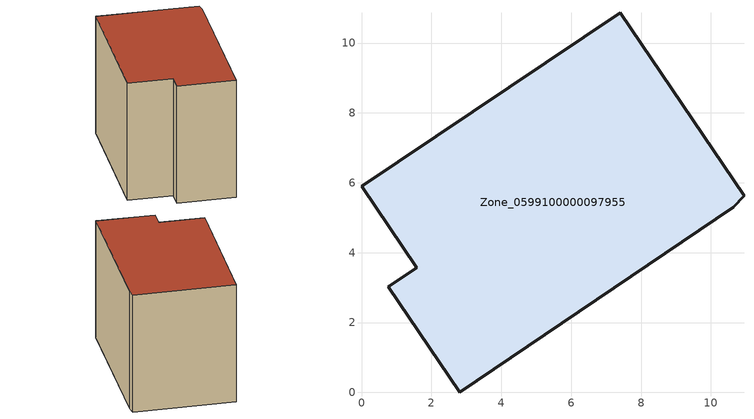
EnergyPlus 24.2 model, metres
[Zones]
Zone_0599100000097955
 floor ground (C_G): 0.77,3.02 1.58,3.57 0,5.9 7.4,10.87 10.95,5.63 10.64,5.3 2.81,0 z0
 wall outside (C_F): 1.58,3.57 0.77,3.02 2.81,0 10.64,5.3 10.95,5.63 7.4,10.87 0,5.9 1.58,3.57 z0:7.89
 roof outside (C_R): 10.95,5.63 7.4,10.87 0,5.9 1.58,3.57 0.77,3.02 2.81,0 10.64,5.3 z7.89
[BUILDING]
Pand.0599100000097955: North Axis=0; Terrain=City; Loads Convergence Tolerance Value=0.04; Temperature Convergence Tolerance Value=0.4; Solar Distribution=FullExterior; Maximum Number of Warmup Days=25; Minimum Number of Warmup Days=1
[Site:Location]
Rotterdam.The.Hague.AP_ZH_NLD Design_Conditions: Latitude=51.96; Longitude=4.45; Time Zone=1; Elevation=-4.5
[SITE:GROUNDTEMPERATURE:BUILDINGSURFACE]
18, 18, 18, 18, 18, 18, 18, 18, 18, 18, 18, 18
[MATERIAL] Thermal Absorptance=0.9; Solar Absorptance=0.7; Visible Absorptance=0.7
Name | Roughness | Thickness | Conductivity | Density | Specific Heat
G.TC.1965-1974 | MediumSmooth | 0.15 | 0.882353 | 540 | 1210
F.TC.1965-1974 | Rough | 0.3 | 0.697674 | 1920 | 840
R.TC.1965-1974 | MediumRough | 0.2 | 0.232558 | 1500 | 1000
[CONSTRUCTION]
C_G: G.TC.1965-1974
C_F: F.TC.1965-1974
C_R: R.TC.1965-1974
[ZONE]
Zone_0599100000097955: Type=1; Multiplier=1; Ceiling Height=Autocalculate; Volume=Autocalculate; Floor Area=autocalculate; Part of Total Floor Area=Yes
[ZONEINFILTRATION:DESIGNFLOWRATE]
Infil_Zone_0599100000097955: Zone or ZoneList or Space or SpaceList=Zone_0599100000097955; Schedule=AlwaysOn; Design Flow Rate Calculation Method=Flow/Area; Flow Rate per Floor Area=0.003; Constant Term Coefficient=1; Temperature Term Coefficient=0; Velocity Term Coefficient=0; Velocity Squared Term Coefficient=0
[HVACTEMPLATE:ZONE:IDEALLOADSAIRSYSTEM]
Zone_0599100000097955: Maximum Heating Supply Air Temperature=50; Minimum Cooling Supply Air Temperature=13; Maximum Heating Supply Air Humidity Ratio=0.0156; Minimum Cooling Supply Air Humidity Ratio=0.0077; Heating Limit=NoLimit; Cooling Limit=NoLimit; Dehumidification Control Type=ConstantSensibleHeatRatio; Cooling Sensible Heat Ratio=0.7; Dehumidification Setpoint=60; Humidification Control Type=None; Humidification Setpoint=30; Outdoor Air Method=None; Outdoor Air Flow Rate per Person=0.00944; Outdoor Air Flow Rate per Zone Floor Area=0; Outdoor Air Flow Rate per Zone=0; Demand Controlled Ventilation Type=None; Outdoor Air Economizer Type=NoEconomizer; Heat Recovery Type=None; Sensible Heat Recovery Effectiveness=0.7; Latent Heat Recovery Effectiveness=0.65
[ZONECONTROL:THERMOSTAT]
ThermostatControl_Zone_0599100000097955: Zone or ZoneList=Zone_0599100000097955; Control Type Schedule=DualSetpointControlType; Control 1=Thermostat_Zone_0599100000097955; Temperature Difference Between Cutout And Setpoint=0
[THERMOSTATSETPOINT:DUALSETPOINT]
Thermostat_Zone_0599100000097955: Heating Setpoint Temperature Schedule=HeatingSetpoint_Zone_0599100000097955; Cooling Setpoint Temperature Schedule=CoolingSetpoint_Zone_0599100000097955
[SCHEDULE:COMPACT]
HeatingSetpoint_Zone_0599100000097955: Through: 12/31, For: AllDays, Until: 24:00, 21
CoolingSetpoint_Zone_0599100000097955: Through: 12/31, For: AllDays, Until: 24:00, 24
DualSetpointControlType: Through: 12/31, For: AllDays, Until: 24:00, 4
AlwaysOn: Through: 12/31, For: AllDays, Until: 24:00, 1
